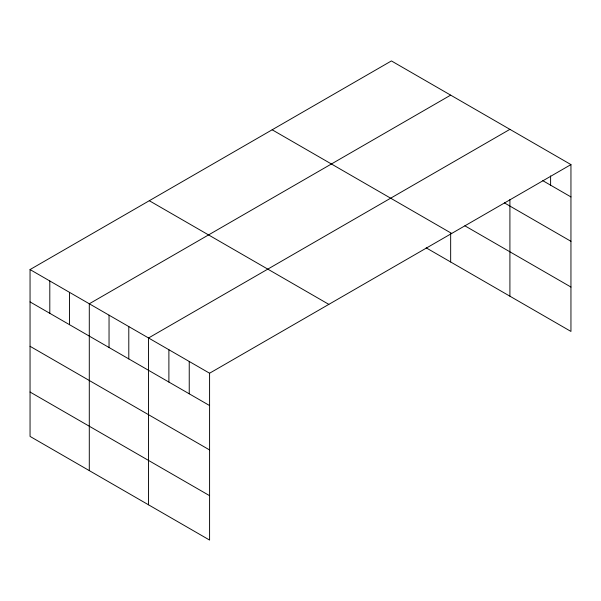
<?xml version="1.0" encoding="UTF-8"?>
<svg xmlns="http://www.w3.org/2000/svg" width="601" height="601" viewBox="0 0 601 601"><rect width="100%" height="100%" fill="white"/><g stroke="black" fill="none" stroke-linecap="round" stroke-linejoin="round"><path stroke-width="0.9" d="M30.05 269.564L209.584 373.221L209.584 540.066L30.05 436.409L30.05 269.564L391.416 60.934L570.95 164.591L570.95 331.436L426.177 247.845M450.66 95.138L89.294 303.775L89.294 470.621M509.911 129.343L148.545 337.98L148.545 504.825M209.584 373.221L570.95 164.591M542.778 180.661L570.95 196.925M504.382 202.875L570.95 241.309M464.881 225.811L570.95 287.045M272.163 129.786L451.697 233.436M149.303 200.719L328.837 304.369M30.05 301.905L209.584 405.555M30.05 346.289L209.584 449.946M30.05 392.025L209.584 495.675M550.606 175.935L550.606 185.176M509.911 199.6L509.911 296.188M450.66 233.316L450.66 261.983M189.24 361.471L189.24 393.813M168.889 349.722L168.889 382.063M128.794 326.576L128.794 358.91M109.044 315.172L109.044 347.513M69.551 292.371L69.551 324.705M49.8 280.967L49.8 313.309"/></g></svg>
